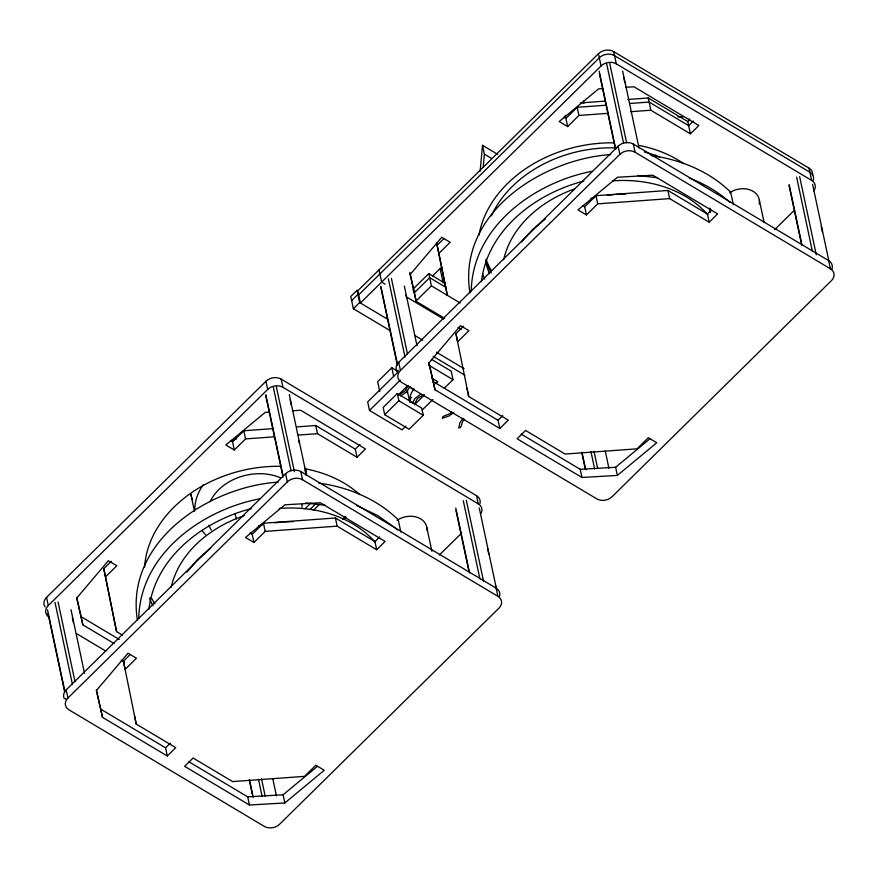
<?xml version="1.0" encoding="UTF-8"?>
<svg xmlns="http://www.w3.org/2000/svg" width="878" height="878" viewBox="0 0 878 878"><rect width="100%" height="100%" fill="white"/><g stroke="black" fill="none" stroke-linecap="round" stroke-linejoin="round"><path stroke-width="1.32" d="M138.746 618.463C140.041 554.281 201.677 509.888 259.767 498.803M471.245 290.925C472.54 226.743 534.175 182.35 592.277 171.265M410.684 402.508C408.961 397.866 410.706 392.521 414.131 389.119M480.134 171.21L482.516 145.309L497.683 154.363M483.207 167.094L484.393 154.144L482.516 145.309M148.931 609.255C155.132 557.014 203.345 520.928 251.338 508.592M481.429 281.717C487.63 229.476 535.854 193.39 583.837 181.055M171.133 587.261C179.342 551.79 211.038 526.877 244.194 515.693M503.632 259.723C511.6 225.174 542 200.579 574.124 189.066M414.284 404.275L417.544 398.469L423.909 394.672M408.072 385.903L404.901 391.094L398.996 394.65M412.451 403.123L414.998 398.491L420.705 394.189M410.059 386.474L406.635 391.961L400.544 395.846M186.915 572.182L197.561 559.495L210.731 548.113M521.466 241.834L532.683 229.399L545.304 219.083M410.103 274.573L441.733 237.269L450.162 242.295L438.879 253.402L447.352 295.348L444.751 283.111L428.804 273.596L413.483 288.686L416.084 300.924L431.405 285.833L428.804 273.596M462.969 418.257L459.973 422.625L458.755 428.058C462.552 428.014 460.928 421.264 464.594 419.223M813.818 190.866A10.887 8.374 -12 0 0 811.612 180.385L616.279 63.842A10.887 8.374 -12 0 0 601.057 65.96L360.408 303.009L357.807 290.772L357.028 290.311L350.761 296.479L353.362 308.716L389.744 330.424M45.107 606.95A10.887 8.374 -12 0 1 46.545 597.391L265.957 381.25A10.887 8.374 -12 0 1 281.179 379.131L476.513 495.686A10.887 8.374 -12 0 1 479.915 503.763M357.807 290.772L598.456 53.712A10.887 8.374 -12 0 1 613.678 51.604L809.011 168.148A10.887 8.374 -12 0 1 812.611 175.37M351.628 300.561L357.895 294.393L358.674 294.854L599.323 57.794A10.887 8.374 -12 0 1 614.545 55.676L809.878 172.22A10.887 8.374 -12 0 1 813.28 180.308M48.63 616.916A10.887 8.374 -12 0 1 48.279 605.557L267.691 389.415A10.887 8.374 -12 0 1 282.914 387.297L478.247 503.84A10.887 8.374 -12 0 1 480.935 513.564M353.362 308.716L359.629 302.548L357.028 290.311M122.382 635.068L116.565 631.6L103.78 568.703L111.297 561.294M274.057 436.838L245.555 438.912L234.283 450.019L232.549 441.864L243.821 430.758L272.323 428.683M437.145 245.247L443.73 238.772M605.688 105.228L577.186 107.303L565.915 118.409L563.808 117.147M116.565 631.6L105.514 576.868L116.796 565.761L108.367 560.724L76.737 598.039L82.828 624.851L114.074 643.497M602.703 88.634L598.62 88.876L559.22 121.537L567.649 126.564L578.92 115.457L607.422 113.383M414.35 292.769L429.671 277.678L445.618 287.194L436.553 242.482M432.437 276.142L440.119 268.58A4.357 3.347 -12 0 1 442.194 267.362M397.635 371.218L391.829 367.739L377.672 381.689L379.757 391.522M64.313 698.69A10.887 8.374 -12 0 1 66.201 689.867L285.613 473.725A10.887 8.374 -12 0 1 300.836 471.607L496.169 588.15A10.887 8.374 -12 0 1 499.264 597.073M397.262 371.877A10.887 8.374 -12 0 1 398.7 362.329L618.112 146.187A10.887 8.374 -12 0 1 633.334 144.069L828.667 260.623A10.887 8.374 -12 0 1 831.762 269.535M397.493 372.546L367.684 401.904L369.495 410.443L402.058 429.858L405.899 426.071M67.935 698.021L287.347 481.879A10.887 8.374 -12 0 1 302.57 479.772L497.903 596.316A10.887 8.374 -12 0 1 498.956 608.147L279.544 824.288A10.887 8.374 -12 0 1 264.322 826.396L68.989 709.852A10.887 8.374 -12 0 1 67.935 698.021L66.201 689.867M400.434 370.494L619.846 154.352A10.887 8.374 -12 0 1 635.068 152.234L830.401 268.778A10.887 8.374 -12 0 1 831.455 280.609L612.043 496.75A10.887 8.374 -12 0 1 596.82 498.869L401.487 382.314A10.887 8.374 -12 0 1 400.434 370.494L398.7 362.329M369.495 410.443L400.269 380.13M123.436 661.178L125.17 669.332L136.452 658.226L128.023 653.199L96.393 690.503L102.485 717.326L167.303 756.002L175.765 747.672L136.222 724.076L123.436 661.178L130.01 654.692M253.94 542.494L252.195 534.34L263.477 523.233L335.407 517.998L374.95 541.583L376.684 549.749L385.135 541.419L320.316 502.743L284.911 504.806L245.511 537.468L253.94 542.494L265.211 531.388L337.141 526.152L376.684 549.749M455.934 333.64L457.668 341.794L468.951 330.688L460.522 325.661L428.892 362.965L434.983 389.788L499.801 428.464L508.263 420.134L468.72 396.538L455.934 333.64L463.452 326.232M586.438 214.956L584.704 206.802L595.975 195.695L667.906 190.46L707.448 214.056L709.183 222.211L717.633 213.881L652.815 175.205L617.41 177.268L578.009 209.93L586.438 214.956L597.709 203.85L669.64 198.615L709.183 222.211M397.306 393.542L383.148 407.48L384.685 414.679L409.093 429.254L423.251 415.305L421.725 408.105L397.306 393.542L398.842 400.741L423.251 415.305M398.283 394.968L407.963 385.42M384.685 414.679L398.842 400.741M292.484 410.739L300.66 410.267L365.478 448.943L357.028 457.273L355.294 449.119L359.991 444.487M625.86 87.284L634.026 86.812L698.844 125.488L690.393 133.818L687.792 121.581L689.669 119.726M409.927 398.919L411.552 397.317M693.357 121.032L688.659 125.664L649.116 102.067L630.119 103.45M305.006 508.823L310.845 503.072M414.559 404.681L424.239 395.133M435.861 383.686L437.804 381.776L431.987 378.308M309.879 509.602L315.718 503.851M313.358 510.392L319.647 504.191M422.252 409.971L432.821 399.556M444.367 388.186L453.015 379.658L451.204 371.131L431.438 359.332M342.672 519.348L344.472 517.581A8.703 6.695 -12 0 0 345.241 516.703M343.858 519.107L345.811 517.186M167.303 756.002L165.569 747.836L170.266 743.216M374.95 541.583L379.647 536.963M499.801 428.464L498.067 420.299L502.765 415.678M707.448 214.056L711.202 210.347M439.318 555.061L461.751 532.957M774.637 229.674L794.14 210.468M451.742 412.056C449.591 415.393 442.007 414.998 442.325 418.257L448.899 416.018L453.685 412.715M521.181 434.094L580.215 469.313L615.621 467.25L649.841 438.89M617.355 475.415L656.755 442.753L648.326 437.716L637.055 448.823L565.125 454.058L525.582 430.472L517.131 438.802L581.949 477.478L617.355 475.415L615.621 467.25M188.682 761.632L247.717 796.851L283.111 794.788L317.331 766.428M284.845 802.953L324.256 770.28L315.828 765.254L304.556 776.361L232.626 781.596L193.083 758.01L184.621 766.329L249.451 805.016L284.845 802.953L283.111 794.788M591.004 198.406L594.582 197.561M258.494 525.944L262.083 525.099M607.28 195.311L613.733 194.609M274.781 522.849L281.234 522.147M610.759 154.572C541.506 159.148 457.087 213.936 469.96 292.956M278.26 482.11C209.008 486.686 124.588 541.474 137.462 620.494M580.391 102.924L604.821 101.146M627.891 99.466L648.249 97.985L687.792 121.581M630.492 111.704L650.85 110.222L690.393 133.818M296.742 426.906L315.751 425.523L355.294 449.119M298.487 435.06L317.485 433.677L357.028 457.273M612.679 180.857C646.954 178.245 684.335 188.232 707.734 214.649M615.577 194.455L625.696 194.06M279.259 508.461C313.819 505.618 351.617 515.54 375.235 542.187M283.078 521.993L293.197 521.598M269.337 412.089L265.255 412.331L225.855 444.992L234.283 450.019M677.849 116.928L683.314 116.774M637.988 175.468L657.611 177.729M305.489 502.995L325.112 505.267M651.114 155.527C680.22 159.489 708.952 171.133 730.255 191.777M318.615 483.065C347.929 487.049 376.892 498.847 398.228 519.776L400.851 532.134M689.548 178.124C704.299 183.776 718.215 191.832 729.969 202.423M357.05 505.662L377.869 515.649L395.133 527.908M582.597 205.54L584.704 206.802M484.393 154.144L491.285 158.259M431.405 285.833L460.127 302.976M412.967 290.091L415.305 291.496M444.411 318.231L416.194 301.395L409.861 273.003M458.031 327.264L461.477 329.327M385.157 284.187L381.645 282.101L379.044 269.853M407.381 297.455L443.631 319.087M359.629 302.548L387.45 319.142M414.482 335.275L422.713 340.192M436.432 352.188L464.078 368.683M433.161 356.325L464.846 375.224M428.596 365.094L453.015 379.658M428.903 362.471L433.249 381.623L498.067 420.299M411.354 387.977L413.681 389.371M230.442 440.602L232.549 441.864M250.098 533.078L252.195 534.34M76.748 597.534L81.094 616.685L119.287 639.48M76.397 633.532L105.821 651.081M121.12 660.212L124.643 662.319M96.393 690.009L100.75 709.161L165.569 747.836M395.934 528.578L397.471 529.95M730.65 192.161L733.36 204.596M409.894 272.871L413.593 289.158M812.6 184.38L828.931 261.227M809.011 168.148L811.612 180.385M821.259 226.491L822.39 231.792M828.667 260.623L830.401 268.778M799.66 176.665L816.277 254.839M796.62 177.082L812.391 251.284M789.113 184.479L802.064 245.434M789.037 185.521L801.153 242.504M759.305 199.888L764.112 222.496M689.263 118.826L689.614 120.484M648.249 97.985L650.85 110.222M667.906 190.46L669.64 198.615M655.789 155.055L656.25 157.228M622.656 71.052L638.997 147.899M623.72 77.396L624.84 82.697M613.678 51.604L616.279 63.842M633.334 144.069L635.068 152.234M609.727 63.337L626.618 142.829M606.676 63.754L623.578 143.257M598.456 53.712L601.057 65.96M618.112 146.187L619.846 154.352M599.169 71.151L615.785 149.326M599.378 73.522L615.434 149.041M583.376 101.069L583.848 103.286M577.186 107.303L578.92 115.457M595.975 195.695L597.709 203.85M565.256 115.347L567.649 126.564M605.271 451.105L608.937 468.336M594.022 451.336L597.688 468.567M590.982 451.764L594.647 468.984M582.059 452.532L585.725 469.763M581.708 452.247L585.088 468.15M580.215 469.313L581.949 477.478M436.717 243.206L438.879 253.402M466.986 388.383L468.72 396.538M440.119 268.58L443.149 282.87M479.256 507.945L496.718 590.093M476.513 495.686L478.247 503.84M496.169 588.15L497.903 596.316M487.63 548.728L488.761 554.029M495.521 585.835L496.081 588.48M466.317 500.219L483.504 581.049M463.277 500.647L479.893 578.821M433.249 381.623L434.983 389.788M455.77 508.044L469.565 572.972M455.978 510.414L468.929 571.358M404.352 286.107L417.017 345.723M405.965 295.096L406.536 297.741M391.412 278.381L407.469 353.911M388.372 278.809L404.988 356.984M409.796 402.289L407.249 390.315A8.462 6.508 -12 0 1 407.041 392.784M380.854 286.206L397.471 364.381M380.789 287.249L397.405 365.424M426.807 527.415L431.899 551.362M391.829 367.739L393.651 376.344M315.751 425.523L317.485 433.677M335.407 517.998L337.141 526.152M289.312 394.617L306.499 475.437M290.091 399.633L291.222 404.923M298.816 440.701L299.387 443.357M305.017 469.851L306.148 475.152M281.179 379.131L282.914 387.297M300.836 471.607L302.57 479.772M276.383 386.891L294.404 471.695M273.332 387.319L291.079 470.795M265.957 381.25L267.691 389.415M285.613 473.725L287.347 481.879M265.825 394.716L283.287 476.864M265.76 395.758L282.935 476.578M243.821 430.758L245.555 438.912M263.477 523.233L265.211 531.388M235.117 513.553L236.248 518.909M272.773 778.643L276.427 795.874M261.523 778.874L265.189 796.105M258.483 779.302L262.149 796.522M190.998 494.819L194.51 511.358M249.561 780.07L253.226 797.301M249.209 779.785L252.315 794.36M247.717 796.851L249.451 805.016M103.78 568.703L105.514 576.868M134.488 715.921L136.222 724.076M81.094 616.685L82.828 624.851M100.75 709.161L102.485 717.326M70.997 609.661L84.518 673.261M72.336 617.333L73.467 622.634M58.069 601.946L74.959 681.449M55.018 602.374L72.479 684.522M46.545 597.391L48.279 605.557M47.511 609.771L64.972 691.919M48.005 613.459L64.621 691.634M710.236 208.986A115.292 88.711 -12 0 1 710.609 211.532M491.252 272.981A115.292 88.711 -12 0 1 485.995 260.898M489.496 273.76A115.292 88.711 -12 0 1 485.688 261.326M491.362 215.933A115.292 88.711 -12 0 1 615.456 147.91M644.43 152.004A115.292 88.711 -12 0 1 659.477 156.986M709.863 208.119A115.292 88.711 -12 0 1 710.576 210.621M484.744 279.072A121.833 93.737 -12 0 1 482.417 273.53M478.971 235.161A121.833 93.737 -12 0 1 613.821 142.84M638.734 145.364A121.833 93.737 -12 0 1 683.523 163.549M709.896 208.723A115.292 88.711 -12 0 1 710.192 212.531M491.043 270.062A115.292 88.711 -12 0 1 485.984 259.284M729.673 192.787A18.614 14.322 -12 0 1 750.416 190.01A18.614 14.322 -12 0 1 759.207 204.025M398.074 370.955A2.173 1.679 -12 0 1 398.195 370.264M397.536 520.072A18.614 14.322 -12 0 1 417.379 517.351A18.614 14.322 -12 0 1 426.906 530.202M397.196 520.445A18.614 14.322 -12 0 1 398.228 519.776M154.923 603.812A121.833 93.737 -12 0 1 151.257 597.611M152.992 605.765A121.833 93.737 -12 0 1 149.469 598.105M144.607 567.177A121.833 93.737 -12 0 1 280.455 466.295M305.357 468.819A121.833 93.737 -12 0 1 359.717 494.544M345.8 517.625A2.173 0.889 45.4 0 1 344.472 517.581M305.423 468.226A58.76 45.217 -12 0 1 306.587 474.57M192.567 500.142A58.76 45.217 -12 0 1 190.822 493.93M232.176 440.229A58.76 45.217 -12 0 1 236.204 439.088M205.584 534.691A58.76 45.217 -12 0 1 201.918 530.4M194.839 509.13A58.76 45.217 -12 0 1 203.411 484.667M301.878 504.499A47.884 36.843 -12 0 1 301.988 507.144M211.324 530.114A47.884 36.843 -12 0 1 208.975 525.34M210.094 501.788A47.884 36.843 -12 0 1 280.258 477.676M65.916 699.261A2.173 1.679 -12 0 1 65.576 698.493"/></g></svg>
